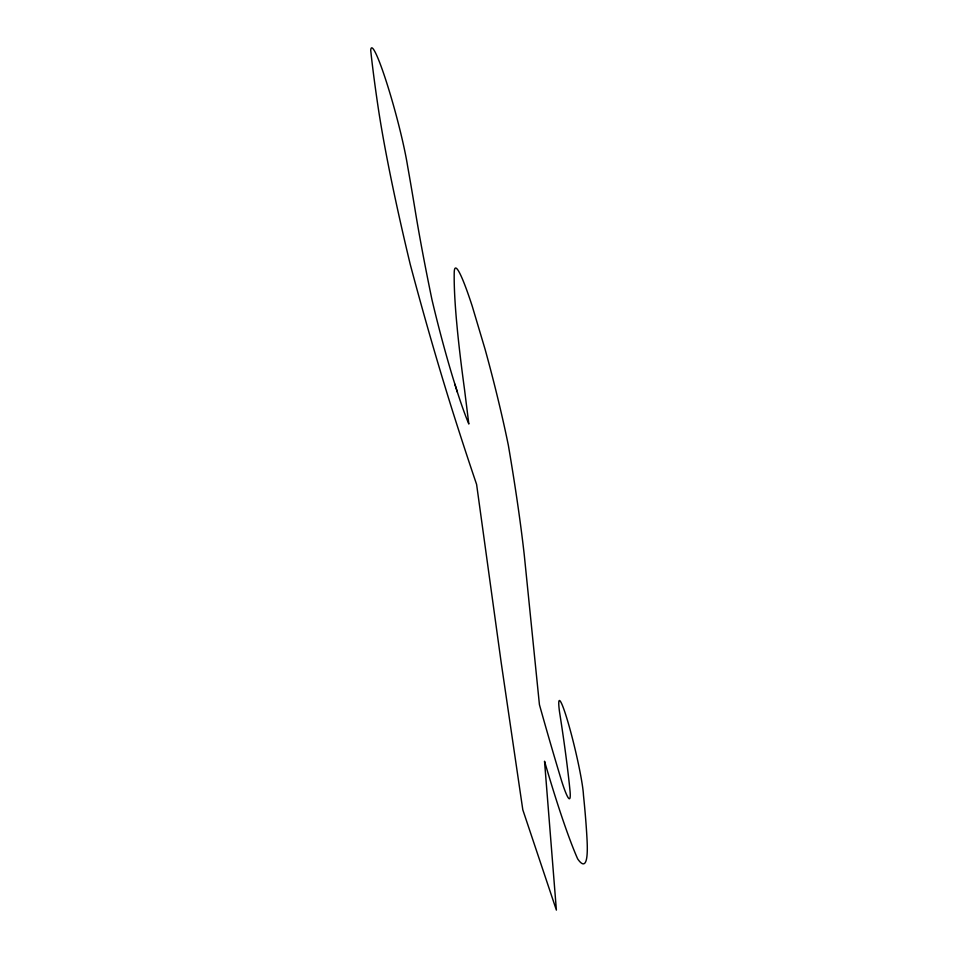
<?xml version="1.0" encoding="UTF-8"?>
<svg xmlns="http://www.w3.org/2000/svg" width="958" height="958" viewBox="0 0 958 958"><rect width="100%" height="100%" fill="white"/><g stroke="black" fill="none" stroke-linecap="round" stroke-linejoin="round"><path stroke-width="1.44" d="M457.385 392.169L453.074 378.386A120.397 10.562 75.5 0 1 431.938 299.555A344.485 27.483 75.9 0 1 415.329 211.335A3313.938 327.073 69.5 0 0 407.557 165.806A69.766 6.155 74.9 0 0 386.816 83.142A69.766 6.155 74.9 0 0 370.722 50.307L371.261 55.456A587.206 45.972 76.1 0 0 378.266 108.122A276.91 23.914 75.5 0 0 410.264 264.468A330.306 27.566 75.3 0 0 453.972 415.473A509.56 39.122 75.1 0 0 476.605 484.413L501.19 662.589L522.805 809.785L556.382 910.1L544.527 761.239A243.5 20.561 76.4 0 0 576.944 857.266L577.674 858.895A244.338 21.196 76.3 0 0 587.134 841.603L587.062 840.01A883.911 85.513 74.7 0 0 583.446 794.96A50.678 4 76.6 0 0 568.501 723.937A50.678 4 76.6 0 0 559.508 711.77A568.633 56.75 75.5 0 1 569.303 783.884L569.89 789.584A53.876 4.61 76.6 0 1 561.675 781.129A398.193 29.65 76.1 0 1 539.426 704.657L524.301 555.293A1043.202 98.003 73.8 0 0 508.363 445.35A125.642 9.76 75.7 0 0 485.023 349.071L472.21 306.093A115.379 8.909 75.7 0 0 454.212 272.898A709.315 49.373 76.9 0 0 456.343 318.763L457.469 330.833A709.315 49.373 76.9 0 0 464.486 389.211L468.833 424.023A110.445 9.736 75.5 0 1 457.385 392.169L454.87 384.194"/></g></svg>
